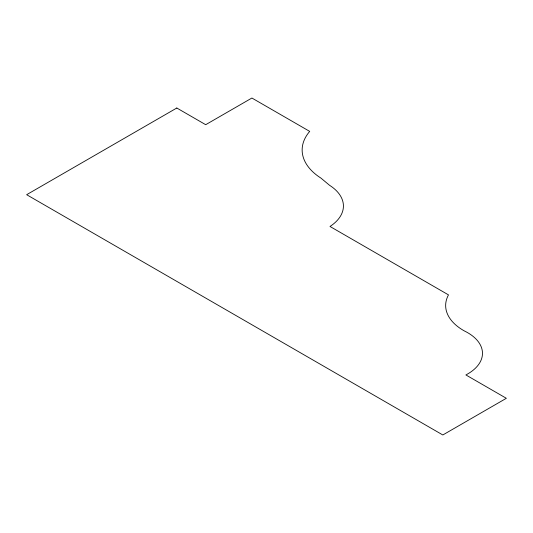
<?xml version="1.0" encoding="UTF-8"?>
<svg xmlns="http://www.w3.org/2000/svg" width="533" height="533" viewBox="0 0 533 533"><rect width="100%" height="100%" fill="white"/><g stroke="black" fill="none" stroke-linecap="round" stroke-linejoin="round"><path stroke-width="0.8" d="M176.803 108.012L26.65 194.698L442.823 434.975L506.35 398.298L465.889 374.939A50.535 29.175 0 0 0 464.436 330.98A61.155 35.311 0 0 1 448.493 294.882L330 226.465A53.447 30.854 0 0 0 329.541 185.277L320.939 178.102A72.455 41.834 0 0 1 309.706 131.398L251.902 98.025L205.698 124.695L176.803 108.012"/></g></svg>
